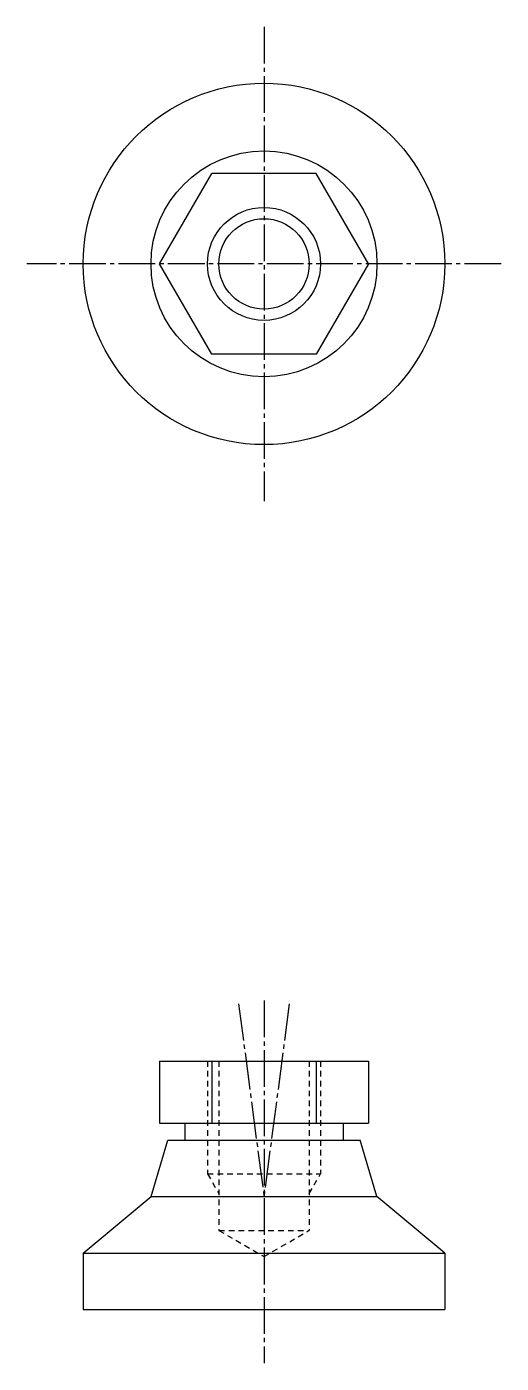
# Model space of a CAD drawing. Extents: x 17 to 159, y 15 to 172.
# Drawn here: x 117.2 to 159.2, y 54 to 172.4 of the extents above; entities outside this region: 2.
import ezdxf

# ---------------------------------------------------------------- set-up
doc = ezdxf.new("R2010")
doc.units = 0
doc.header["$LTSCALE"] = 0.25
doc.linetypes.add('CENTER', pattern=[17.5, 13, -1.5, 1.5, -1.5])
doc.linetypes.add('DASHED', pattern=[3.5, 2, -1.5])
doc.layers.get('0').update_dxf_attribs({"linetype": 'CONTINUOUS'})
doc.layers.add('CENTER', color=1, linetype='CENTER')
doc.styles.get("Standard").update_dxf_attribs({"font": 'txt', "bigfont": 'BIGFONT'})

msp = doc.modelspace()

# ---------------------------------------------------------------- linework, layer by layer
at = {"color": 7, "linetype": 'CONTINUOUS'}
for p, q in [((128.92, 151.37), (133.54, 159.37)), ((142.78, 159.37), (133.54, 159.37)), ((147.4, 151.37), (142.78, 159.37)), ((133.54, 143.37), (128.92, 151.37)), ((147.4, 151.37), (142.78, 143.37)), ((142.78, 143.37), (133.54, 143.37)), ((128.92, 80.79), (128.92, 75.29)), ((128.92, 80.79), (147.4, 80.79)), ((133.54, 80.79), (133.54, 75.29)), ((142.78, 80.79), (142.78, 75.29)), ((147.4, 80.79), (147.4, 75.29)), ((128.92, 75.29), (147.4, 75.29)), ((131.16, 75.29), (131.16, 73.79)), ((145.16, 75.29), (145.16, 73.79)), ((128.16, 68.79), (129.66, 73.79)), ((129.66, 73.79), (146.66, 73.79)), ((148.16, 68.79), (146.66, 73.79)), ((122.16, 63.79), (128.16, 68.79)), ((128.16, 68.79), (148.16, 68.79)), ((154.16, 63.79), (148.16, 68.79)), ((122.16, 63.79), (154.16, 63.79)), ((122.16, 63.79), (122.16, 58.79)), ((154.16, 63.79), (154.16, 58.79)), ((122.16, 58.79), (154.16, 58.79))]:
    msp.add_line(p, q, dxfattribs=at)
at = {"color": 3, "linetype": 'DASHED'}
for p, q in [((133.16, 80.79), (133.16, 70.79)), ((134.16, 80.79), (134.16, 65.79)), ((142.16, 80.79), (142.16, 65.79)), ((143.16, 80.79), (143.16, 70.79)), ((133.16, 70.79), (143.16, 70.79)), ((133.16, 70.79), (134.16, 69.06)), ((142.16, 69.06), (143.16, 70.79)), ((134.16, 65.79), (138.16, 63.48)), ((134.16, 65.79), (142.16, 65.79)), ((138.16, 63.48), (142.16, 65.79))]:
    msp.add_line(p, q, dxfattribs=at)
for p, q in [((142.16, 77.04), (142.16, 77.04)), ((142.16, 73.29), (142.16, 73.29))]:
    msp.add_line(p, q)
at = {"color": 7, "linetype": 'CONTINUOUS'}
for radius in [16, 10, 4]:
    msp.add_circle((138.16, 151.37), radius, dxfattribs=at)
at = {"color": 3, "linetype": 'CONTINUOUS'}
msp.add_circle((138.16, 151.37), 5, dxfattribs=at)
at = {"layer": 'CENTER', "color": 1, "linetype": 'CENTER'}
for p, q in [((138.16, 172.37), (138.16, 130.37)), ((159.16, 151.37), (117.16, 151.37)), ((135.91, 85.84), (138.16, 68.79)), ((138.16, 86.14), (138.16, 54.03)), ((140.4, 85.84), (138.16, 68.79))]:
    msp.add_line(p, q, dxfattribs=at)

# ---------------------------------------------------------------- texts
at = {"color": 7, "linetype": 'CONTINUOUS'}
for p in [(15.84, 29.65), (15.84, 14.65)]:
    msp.add_text('LEMT10', height=4, dxfattribs=at).set_placement(p)

doc.saveas('drawing.dxf')
